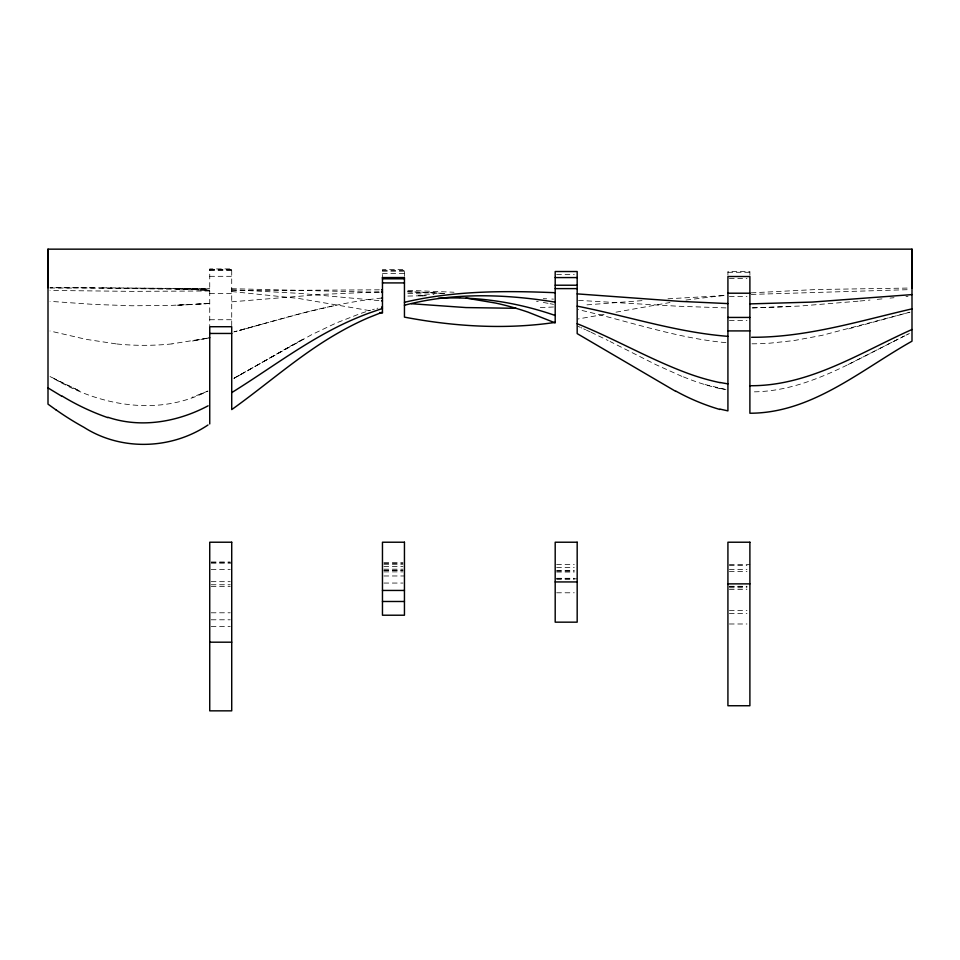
<?xml version="1.0" encoding="UTF-8"?>
<svg xmlns="http://www.w3.org/2000/svg" width="960" height="960" viewBox="0 0 960 960"><rect width="100%" height="100%" fill="white"/><g stroke="black" fill="none" stroke-linecap="round" stroke-linejoin="round"><path stroke-width="0.72" stroke-dasharray="4.8 3.6" d="M287.916 347.544L243.996 372.804M234.3 378.06L311.88 334.572L336 323.1L359.88 313.752A300.684 300.684 0 0 1 368.004 311.064M289.92 346.416L303.996 338.688L233.784 378.408M242.004 373.92L234.3 378.132M891.96 342.252C847.884 364.392 802.932 391.8 752.004 391.86M893.952 341.232L903.972 336.156M848.004 364.62L909.372 333.492M905.976 335.16L907.992 334.152M54 378.672C99.78 405.804 158.04 416.544 207.168 391.368M199.464 394.572L207.996 391.056L192 397.32M368.904 310.788L370.692 310.224M372.504 309.684L374.304 309.156M377.016 308.388L377.928 308.136M246.012 328.668C290.304 316.236 334.728 302.976 380.652 298.164M261.588 324.336L234.564 331.704L303.996 312.708L336 305.268M752.004 343.812A278.7 278.7 0 0 0 770.028 343.164L794.052 340.56L822.024 335.364L909.192 312.396M244.008 329.22L233.796 331.932M909.996 312.156L848.004 329.052M207.012 338.232L171.996 343.86M615.996 312.18L669.984 302.52M604.008 314.412L578.1 318.972M685.992 300.06L725.94 295.104M860.004 301.02L870 300.048M889.992 298.104L894 297.708M882 298.884L876 299.46M858 301.212L800.004 306.036L751.212 307.932M906 296.568L908.004 296.376M231.72 301.824L321.996 294.396L380.652 291.792M751.212 292.848L816 289.536L909.996 288.036M642 300.648L584.58 305.028M209.52 303.48L170.004 305.46L132 305.772L93.996 304.428L50.004 301.332M209.736 303.468L194.004 304.44M208.44 303.564L176.004 305.268L192.012 304.548M667.992 298.788L725.94 295.512M553.488 306.996L538.2 307.692M790.524 306.6L751.344 307.92M407.88 296.064L425.112 295.692M751.212 294.42L909.996 289.62M231.72 290.688L380.652 289.8M209.736 290.976L132 291.36L50.004 290.436M209.736 269.352L231.72 269.352M209.736 270.06L231.72 270.06M209.736 270.096L231.72 270.096M382.464 270.456L404.448 270.456M382.464 271.2L404.448 271.2M727.92 272.292L749.892 272.292M382.464 273.54L404.448 273.54M556.656 274.536L574.236 274.536M209.736 276.312L231.72 276.312M729.384 278.58L746.964 278.58M209.736 293.436L231.72 293.436M729.384 296.484L746.964 296.484M209.736 319.728L231.72 319.728M729.384 320.508L746.964 320.508M211.2 561.996L230.256 561.996M211.2 562.416L230.256 562.416M383.928 562.68L402.984 562.68M211.2 563.172L231.72 563.172M383.928 563.532L402.984 563.532M383.928 564.264L402.984 564.264M556.656 564.588L574.236 564.588M729.384 564.66L749.892 564.66M729.384 565.356L746.964 565.356M383.928 566.604L402.984 566.604M556.656 567.612L574.236 567.612M383.928 569.184L402.984 569.184M211.2 569.376L230.256 569.376M729.384 569.592L746.964 569.592M383.928 570.252L402.984 570.252M383.928 570.636L402.984 570.636M556.656 570.66L574.236 570.66M556.656 571.092L574.236 571.092M729.384 571.644L746.964 571.644M383.928 571.872L402.984 571.872M556.656 572.028L574.236 572.028M383.928 575.976L404.448 575.976M556.656 578.292L574.236 578.292M556.656 578.844L577.176 578.844M556.656 579.156L574.236 579.156M211.2 581.676L230.256 581.676M383.928 583.056L402.984 583.056M211.2 584.76L230.256 584.76M729.384 586.284L746.964 586.284M211.2 586.5L230.256 586.5M729.384 586.728L746.964 586.728M729.384 587.796L746.964 587.796M729.384 589.548L746.964 589.548M556.656 592.788L574.236 592.788M729.384 610.512L746.964 610.512M211.2 612.792L230.256 612.792M729.384 613.572L746.964 613.572M211.2 619.788L230.256 619.788M729.384 623.988L746.964 623.988M211.2 626.532L230.256 626.532M426.492 295.752L418.212 295.752L425.664 295.92M93.996 287.772L50.004 287.688L209.736 288.528M50.004 288.012L74.004 288.072M74.004 287.736L192 289.5M102 287.796L192 288.648M231.72 288.708L380.652 292.332M725.94 307.908L678 306.228L578.1 300.336M407.892 291.78L413.064 291.888M176.004 288.372L209.52 289.032M194.004 288.684L209.736 289.044M407.292 291.804L444.024 293.388M407.892 290.316L454.008 292.236M414.78 291.924L446.568 293.604M231.72 289.704L300 293.388L380.652 300.756M407.892 293.376L434.004 294.384M208.98 290.232L209.736 290.268L176.004 288.984L208.764 290.22M194.004 289.584L209.736 290.268M543.3 298.656L546.696 298.812M551.796 299.04L553.488 299.112M421.512 292.14L443.604 293.448M231.72 291.552L298.008 298.356L370.716 310.824M725.94 342.66C675.408 338.028 627.348 320.676 578.1 309.6M116.004 343.86L86.004 339.324L50.004 330.996M536.52 301.272L538.224 301.56M725.928 389.568L703.812 384.24M543.324 302.46L548.412 303.384M720 388.428L726.6 389.664M550.104 303.708L553.5 304.356M681.924 376.38L656.004 364.704L610.068 341.508M578.1 326.388L579.972 327.204M580.896 327.624L581.832 328.032M583.692 328.872L585.54 329.712M586.464 330.144L590.16 331.848M591.084 332.28L608.064 340.512M57.852 380.688L80.004 391.152L50.46 376.728M50.004 376.512L51.996 377.604M749.892 275.244L749.892 271.584L727.92 271.584L727.92 275.172M404.448 276.372L404.448 269.616L382.464 269.616L382.464 276.42M231.72 325.704L231.72 268.92L209.736 268.92L209.736 325.908M172.008 343.896A272.88 272.88 0 0 1 115.992 343.896M719.964 388.62A229.008 229.008 0 0 1 681.972 376.248M207.996 338.076L192 341.124L207.996 338.076"/><path stroke-width="1.44" d="M48 287.688L48 249.156L912 249.156L912 341.184C860.832 369.948 811.716 413.208 749.892 413.232L749.892 276.528L727.92 276.528L727.92 410.88L720 409.104M912 288.024L912 249.156M231.72 392.616C273.288 366.876 312.276 336.228 357.84 317.52A306.948 306.948 0 0 1 368.004 313.476L382.464 308.436M207.996 424.992C171.6 449.412 121.584 451.344 84 427.344A294.492 294.492 0 0 1 56.028 409.848M208.104 405.816C177.732 421.932 141.168 428.484 108 417.288M912 329.484C860.004 352.704 808.884 386.304 749.892 385.716M382.464 312.144L368.004 317.892A292.836 292.836 0 0 0 339.9 331.98C301.056 353.784 267.84 383.832 231.72 409.596L231.72 326.724L209.736 326.724L209.736 423.972M381.552 307.152L382.464 306.924M404.448 305.256C453.588 292.272 505.392 294.024 555.192 302.136M404.448 302.304C453.744 290.616 504.852 290.604 555.192 292.716M912 308.868C859.152 321.036 806.376 337.584 751.608 337.272M209.736 337.704L208.764 337.92M555.192 322.404C505.092 329.748 454.032 326.556 404.448 317.124L404.448 277.548L382.464 277.572M381.552 298.068L382.464 297.972M912 294.6L812.004 302.088L749.892 303.9M438 298.344C477.708 296.136 517.668 302.484 555.192 315.468M381.564 291.78L382.464 291.768M516 308.304L465.996 307.572L411.324 303.72M555.192 277.584L577.176 277.584M382.464 278.808L404.448 278.808M382.464 282.912L404.448 282.912M555.192 285.216L577.176 285.216M555.192 288.612L577.176 288.612M727.92 293.208L749.892 293.208M727.92 317.436L749.892 317.436M727.92 330.912L749.892 330.912M209.736 333.456L231.72 333.456M555.192 581.94L577.176 581.94M727.92 583.872L749.892 583.872M382.464 590.448L404.448 590.448M382.464 601.488L404.448 601.488M209.736 642.192L231.72 642.192M381.564 289.812L382.464 289.824M727.92 303.6L679.992 301.368L577.176 293.88M381.564 292.368L382.464 292.404M727.92 336.336C676.596 332.4 627.444 316.008 577.176 306.144M458.016 297.216L460.008 297.408M381.564 300.852L382.464 300.948M466.02 298.068L495.996 303.132A295.44 295.44 0 0 1 528 312.12L555.192 322.884L555.192 271.524L577.176 271.524L577.176 333.612L675.816 391.428M727.92 383.88L720 382.488M379.752 312.552L382.464 313.068L382.464 277.176M577.176 323.712C613.428 338.28 647.436 357.936 683.952 371.892A234.312 234.312 0 0 0 719.976 382.632M62.004 396.396L48 387.912M56.004 409.896L48 404.136L48 249.156M107.868 417.66A238.8 238.8 0 0 1 62.184 396.096M719.892 409.488A216.84 216.84 0 0 1 675.96 391.176M231.72 542.22L209.736 542.22L209.736 710.844L231.72 710.844L231.72 542.22M404.448 542.22L382.464 542.22L382.464 615.216L404.448 615.216L404.448 542.22M577.176 542.22L555.192 542.22L555.192 622.164L577.176 622.164L577.176 542.22M749.892 542.22L727.92 542.22L727.92 705.744L749.892 705.744L749.892 542.22"/></g></svg>
